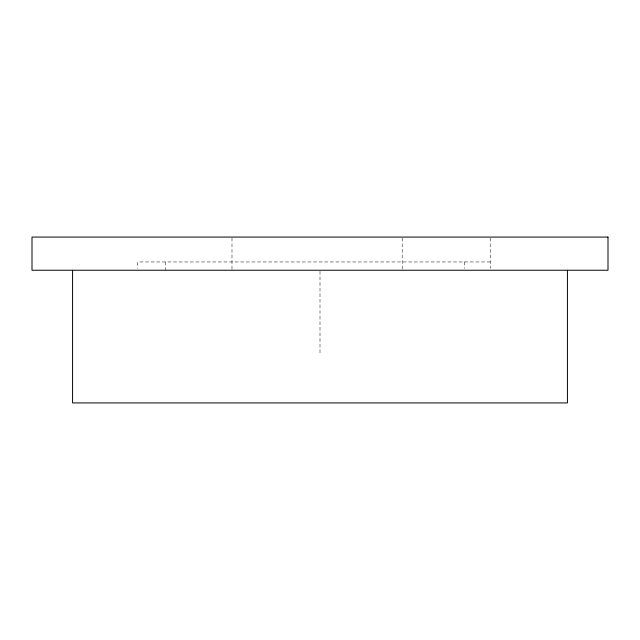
<?xml version="1.0" encoding="UTF-8"?>
<svg xmlns="http://www.w3.org/2000/svg" width="640" height="640" viewBox="0 0 640 640"><rect width="100%" height="100%" fill="white"/><g stroke="black" fill="none" stroke-linecap="round" stroke-linejoin="round"><path stroke-width="0.48" stroke-dasharray="3.2 2.4" d="M490.216 261.952L137.76 261.952L137.76 268.4M490.216 238.064L490.216 268.4M464.24 261.952L464.24 268.4M402.2 238.048L402.2 269.264M320 271.24L320 353.176M231.992 238.048L231.992 269.264M165.568 261.952L165.568 270.24"/><path stroke-width="0.96" d="M567.424 270.24L567.424 402.928L72.576 402.928L72.576 270.24M608 237.072L32 237.072L32 270.24L608 270.24L608 237.072"/></g></svg>
